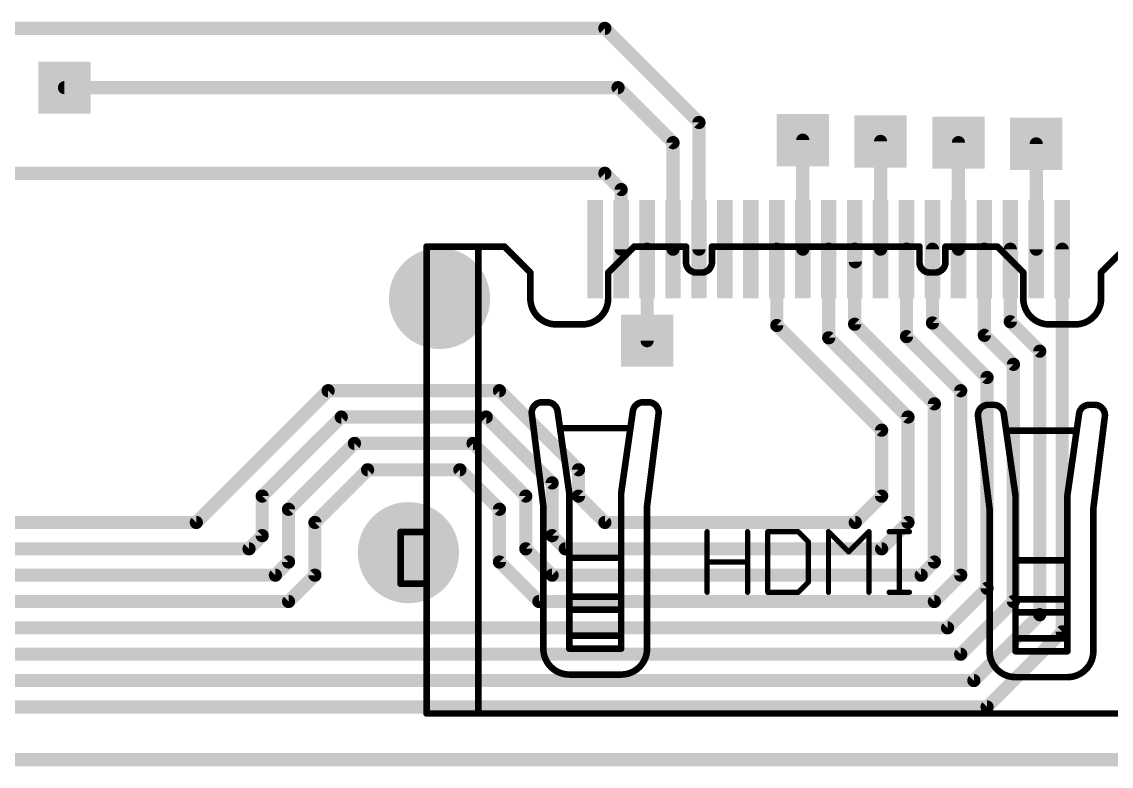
# Model space of a CAD drawing. Extents: x 0 to 124, y 0 to 91.
# Drawn here: x 49.47 to 70.46, y 0.38 to 14.73 of the extents above; entities that cross this region are included whole.
import ezdxf

# ---------------------------------------------------------------- set-up
doc = ezdxf.new("R2010")
doc.units = 0
for name, color, linetype in [('1', 14, 'CONTINUOUS'), ('17', 94, 'CONTINUOUS'), ('18', 94, 'CONTINUOUS'), ('20', 178, 'CONTINUOUS'), ('21', 6, 'CONTINUOUS'), ('25', 251, 'CONTINUOUS')]:
    doc.layers.add(name, color=color, linetype=linetype)

# ---------------------------------------------------------------- blocks, each defined once
blk = doc.blocks.new('RECT')
blk.add_solid([(-0.5, -0.5), (0.5, -0.5), (-0.5, 0.5), (0.5, 0.5)])
blk = doc.blocks.new('ROUNDP')
at = {"const_width": 0.5}
blk.add_lwpolyline([(0, -0.25, 1), (0, 0.25, 1), (0, -0.25)], format="xyb", dxfattribs=at)
blk = doc.blocks.new('SQUAREV')
blk.add_solid([(-0.5, -0.5), (0.5, -0.5), (-0.5, 0.5), (0.5, 0.5)])

msp = doc.modelspace()

# ---------------------------------------------------------------- linework, layer by layer
at = {"layer": '1', "const_width": 0.254}
for points in [[(60.706, 14.605), (46.609, 14.605)], [(62.52, 12.791), (60.706, 14.605)], [(50.292, 13.462), (60.96, 13.462)], [(60.96, 13.462), (62.02, 12.402)], [(62.52, 10.348), (62.52, 12.791)], [(62.02, 10.348), (62.02, 12.402)], [(64.52, 10.348), (64.52, 12.45)], [(66.02, 10.348), (66.02, 12.426)], [(67.52, 10.348), (67.52, 12.402)], [(69.02, 10.348), (69.02, 12.378)], [(60.706, 11.811), (48.895, 11.811)], [(61.02, 11.497), (60.706, 11.811)], [(61.02, 10.348), (61.02, 11.497)], [(61.52, 10.348), (61.52, 8.584)], [(64.02, 10.348), (64.02, 8.878)], [(65.02, 10.348), (65.02, 8.64)], [(65.52, 10.348), (65.532, 10.106)], [(65.52, 10.348), (65.52, 8.902)], [(66.52, 10.348), (66.52, 8.664)], [(67.02, 10.348), (67.02, 8.926)], [(68.02, 10.348), (68.02, 8.688)], [(68.52, 10.348), (68.52, 8.95)], [(69.52, 10.348), (69.52, 2.972)], [(65.52, 8.902), (67.056, 7.366)], [(67.02, 8.926), (68.072, 7.874)], [(68.52, 8.95), (69.088, 8.382)], [(64.02, 8.878), (66.04, 6.858)], [(65.02, 8.64), (66.548, 7.112)], [(66.52, 8.664), (67.564, 7.62)], [(68.02, 8.688), (68.58, 8.128)], [(69.088, 8.382), (69.088, 3.302)], [(68.58, 8.128), (68.58, 3.556)], [(68.072, 7.874), (68.072, 3.81)], [(55.372, 7.62), (52.832, 5.08)], [(58.674, 7.62), (55.372, 7.62)], [(60.198, 6.096), (58.674, 7.62)], [(67.564, 7.62), (67.564, 4.064)], [(67.056, 7.366), (67.056, 4.318)], [(55.626, 7.112), (54.102, 5.588)], [(58.42, 7.112), (55.626, 7.112)], [(59.69, 5.842), (58.42, 7.112)], [(66.548, 7.112), (66.548, 5.08)], [(66.04, 6.858), (66.04, 5.588)], [(55.88, 6.604), (54.61, 5.334)], [(58.166, 6.604), (55.88, 6.604)], [(59.182, 5.588), (58.166, 6.604)], [(56.134, 6.096), (55.118, 5.08)], [(57.912, 6.096), (56.134, 6.096)], [(58.674, 5.334), (57.912, 6.096)], [(60.198, 5.588), (60.198, 6.096)], [(59.69, 4.826), (59.69, 5.842)], [(54.102, 5.588), (54.102, 4.826)], [(59.182, 4.572), (59.182, 5.588)], [(60.706, 5.08), (60.198, 5.588)], [(66.04, 5.588), (65.532, 5.08)], [(54.61, 5.334), (54.61, 4.318)], [(58.674, 4.318), (58.674, 5.334)], [(52.832, 5.08), (35.56, 5.08)], [(55.118, 5.08), (55.118, 4.064)], [(65.532, 5.08), (60.706, 5.08)], [(66.548, 5.08), (66.04, 4.572)], [(54.102, 4.826), (53.848, 4.572)], [(59.944, 4.572), (59.69, 4.826)], [(53.848, 4.572), (33.02, 4.572)], [(59.69, 4.064), (59.182, 4.572)], [(66.04, 4.572), (59.944, 4.572)], [(54.61, 4.318), (54.356, 4.064)], [(59.436, 3.556), (58.674, 4.318)], [(67.056, 4.318), (66.802, 4.064)], [(54.356, 4.064), (30.48, 4.064)], [(55.118, 4.064), (54.61, 3.556)], [(66.802, 4.064), (59.69, 4.064)], [(67.564, 4.064), (67.056, 3.556)], [(68.072, 3.81), (67.31, 3.048)], [(54.61, 3.556), (28.194, 3.556)], [(67.056, 3.556), (59.436, 3.556)], [(68.58, 3.556), (67.564, 2.54)], [(69.088, 3.302), (67.818, 2.032)], [(67.31, 3.048), (25.908, 3.048)], [(69.52, 2.972), (68.072, 1.524)], [(67.564, 2.54), (23.876, 2.54)], [(67.818, 2.032), (21.336, 2.032)], [(68.072, 1.524), (19.812, 1.524)]]:
    msp.add_lwpolyline(points, dxfattribs=at)
at = {"layer": '1', "const_width": 0.127}
for points in [[(60.7509, 14.6499, 1), (60.6611, 14.5601)], [(60.706, 14.5415, 1), (60.706, 14.6685)], [(50.292, 13.5255, 1), (50.292, 13.3985)], [(61.0049, 13.5069, 1), (60.9151, 13.4171)], [(60.96, 13.3985, 1), (60.96, 13.5255)], [(62.5835, 12.791, 1), (62.4565, 12.791)], [(62.4751, 12.7461, 1), (62.5649, 12.8359)], [(62.0835, 12.402, 1), (61.9565, 12.402)], [(61.9751, 12.3571, 1), (62.0649, 12.4469)], [(64.5835, 12.45, 1), (64.4565, 12.45)], [(66.0835, 12.426, 1), (65.9565, 12.426)], [(67.5835, 12.402, 1), (67.4565, 12.402)], [(69.0835, 12.378, 1), (68.9565, 12.378)], [(60.7509, 11.8559, 1), (60.6611, 11.7661)], [(60.706, 11.7475, 1), (60.706, 11.8745)], [(61.0835, 11.497, 1), (60.9565, 11.497)], [(60.9751, 11.4521, 1), (61.0649, 11.5419)], [(60.9565, 10.348, 1), (61.0835, 10.348)], [(61.5835, 10.348, 1), (61.4565, 10.348)], [(61.9565, 10.348, 1), (62.0835, 10.348)], [(62.4565, 10.348, 1), (62.5835, 10.348)], [(64.0835, 10.348, 1), (63.9565, 10.348)], [(64.4565, 10.348, 1), (64.5835, 10.348)], [(65.0835, 10.348, 1), (64.9565, 10.348)], [(65.5834, 10.3511, 1), (65.4566, 10.3449)], [(65.5835, 10.348, 1), (65.4565, 10.348)], [(65.9565, 10.348, 1), (66.0835, 10.348)], [(66.5835, 10.348, 1), (66.4565, 10.348)], [(67.0835, 10.348, 1), (66.9565, 10.348)], [(67.4565, 10.348, 1), (67.5835, 10.348)], [(68.0835, 10.348, 1), (67.9565, 10.348)], [(68.5835, 10.348, 1), (68.4565, 10.348)], [(68.9565, 10.348, 1), (69.0835, 10.348)], [(69.5835, 10.348, 1), (69.4565, 10.348)], [(65.4686, 10.1029, 1), (65.5954, 10.1091)], [(65.5649, 8.9469, 1), (65.4751, 8.8571)], [(67.0649, 8.9709, 1), (66.9751, 8.8811)], [(68.5649, 8.9949, 1), (68.4751, 8.9051)], [(64.0649, 8.9229, 1), (63.9751, 8.8331)], [(63.9565, 8.878, 1), (64.0835, 8.878)], [(65.4565, 8.902, 1), (65.5835, 8.902)], [(66.9565, 8.926, 1), (67.0835, 8.926)], [(68.4565, 8.95, 1), (68.5835, 8.95)], [(61.4565, 8.584, 1), (61.5835, 8.584)], [(65.0649, 8.6849, 1), (64.9751, 8.5951)], [(64.9565, 8.64, 1), (65.0835, 8.64)], [(66.5649, 8.7089, 1), (66.4751, 8.6191)], [(66.4565, 8.664, 1), (66.5835, 8.664)], [(68.0649, 8.7329, 1), (67.9751, 8.6431)], [(67.9565, 8.688, 1), (68.0835, 8.688)], [(69.1515, 8.382, 1), (69.0245, 8.382)], [(69.0431, 8.3371, 1), (69.1329, 8.4269)], [(68.6435, 8.128, 1), (68.5165, 8.128)], [(68.5351, 8.0831, 1), (68.6249, 8.1729)], [(68.1355, 7.874, 1), (68.0085, 7.874)], [(68.0271, 7.8291, 1), (68.1169, 7.9189)], [(55.372, 7.6835, 1), (55.372, 7.5565)], [(55.4169, 7.5751, 1), (55.3271, 7.6649)], [(58.7189, 7.6649, 1), (58.6291, 7.5751)], [(58.674, 7.5565, 1), (58.674, 7.6835)], [(67.6275, 7.62, 1), (67.5005, 7.62)], [(67.5191, 7.5751, 1), (67.6089, 7.6649)], [(67.1195, 7.366, 1), (66.9925, 7.366)], [(67.0111, 7.3211, 1), (67.1009, 7.4109)], [(55.626, 7.1755, 1), (55.626, 7.0485)], [(55.6709, 7.0671, 1), (55.5811, 7.1569)], [(58.4649, 7.1569, 1), (58.3751, 7.0671)], [(58.42, 7.0485, 1), (58.42, 7.1755)], [(66.6115, 7.112, 1), (66.4845, 7.112)], [(66.5031, 7.0671, 1), (66.5929, 7.1569)], [(66.1035, 6.858, 1), (65.9765, 6.858)], [(65.9951, 6.8131, 1), (66.0849, 6.9029)], [(55.88, 6.6675, 1), (55.88, 6.5405)], [(55.9249, 6.5591, 1), (55.8351, 6.6489)], [(58.2109, 6.6489, 1), (58.1211, 6.5591)], [(58.166, 6.5405, 1), (58.166, 6.6675)], [(56.134, 6.1595, 1), (56.134, 6.0325)], [(56.1789, 6.0511, 1), (56.0891, 6.1409)], [(57.9569, 6.1409, 1), (57.8671, 6.0511)], [(57.912, 6.0325, 1), (57.912, 6.1595)], [(60.2615, 6.096, 1), (60.1345, 6.096)], [(60.1531, 6.0511, 1), (60.2429, 6.1409)], [(59.7535, 5.842, 1), (59.6265, 5.842)], [(59.6451, 5.7971, 1), (59.7349, 5.8869)], [(54.1655, 5.588, 1), (54.0385, 5.588)], [(54.0571, 5.6329, 1), (54.1469, 5.5431)], [(59.2455, 5.588, 1), (59.1185, 5.588)], [(59.1371, 5.5431, 1), (59.2269, 5.6329)], [(60.2429, 5.6329, 1), (60.1531, 5.5431)], [(66.0849, 5.5431, 1), (65.9951, 5.6329)], [(54.6735, 5.334, 1), (54.5465, 5.334)], [(58.7375, 5.334, 1), (58.6105, 5.334)], [(60.1345, 5.588, 1), (60.2615, 5.588)], [(65.9765, 5.588, 1), (66.1035, 5.588)], [(54.5651, 5.3789, 1), (54.6549, 5.2891)], [(58.6291, 5.2891, 1), (58.7189, 5.3789)], [(52.7871, 5.1249, 1), (52.8769, 5.0351)], [(52.832, 5.0165, 1), (52.832, 5.1435)], [(55.1815, 5.08, 1), (55.0545, 5.08)], [(55.0731, 5.1249, 1), (55.1629, 5.0351)], [(60.706, 5.1435, 1), (60.706, 5.0165)], [(60.6611, 5.0351, 1), (60.7509, 5.1249)], [(65.4871, 5.1249, 1), (65.5769, 5.0351)], [(65.532, 5.0165, 1), (65.532, 5.1435)], [(66.4845, 5.08, 1), (66.6115, 5.08)], [(66.5929, 5.0351, 1), (66.5031, 5.1249)], [(54.0385, 4.826, 1), (54.1655, 4.826)], [(54.1469, 4.7811, 1), (54.0571, 4.8709)], [(59.7349, 4.8709, 1), (59.6451, 4.7811)], [(59.6265, 4.826, 1), (59.7535, 4.826)], [(53.8031, 4.6169, 1), (53.8929, 4.5271)], [(53.848, 4.5085, 1), (53.848, 4.6355)], [(59.2269, 4.6169, 1), (59.1371, 4.5271)], [(59.1185, 4.572, 1), (59.2455, 4.572)], [(59.944, 4.6355, 1), (59.944, 4.5085)], [(59.8991, 4.5271, 1), (59.9889, 4.6169)], [(65.9951, 4.6169, 1), (66.0849, 4.5271)], [(66.04, 4.5085, 1), (66.04, 4.6355)], [(54.6549, 4.2731, 1), (54.5651, 4.3629)], [(58.7189, 4.3629, 1), (58.6291, 4.2731)], [(67.1009, 4.2731, 1), (67.0111, 4.3629)], [(54.5465, 4.318, 1), (54.6735, 4.318)], [(58.6105, 4.318, 1), (58.7375, 4.318)], [(66.9925, 4.318, 1), (67.1195, 4.318)], [(54.3111, 4.1089, 1), (54.4009, 4.0191)], [(54.356, 4.0005, 1), (54.356, 4.1275)], [(55.0545, 4.064, 1), (55.1815, 4.064)], [(55.1629, 4.0191, 1), (55.0731, 4.1089)], [(59.69, 4.1275, 1), (59.69, 4.0005)], [(59.6451, 4.0191, 1), (59.7349, 4.1089)], [(66.7571, 4.1089, 1), (66.8469, 4.0191)], [(66.802, 4.0005, 1), (66.802, 4.1275)], [(67.5005, 4.064, 1), (67.6275, 4.064)], [(67.6089, 4.0191, 1), (67.5191, 4.1089)], [(68.0085, 3.81, 1), (68.1355, 3.81)], [(68.1169, 3.7651, 1), (68.0271, 3.8549)], [(54.5651, 3.6009, 1), (54.6549, 3.5111)], [(54.61, 3.4925, 1), (54.61, 3.6195)], [(59.436, 3.6195, 1), (59.436, 3.4925)], [(59.3911, 3.5111, 1), (59.4809, 3.6009)], [(67.0111, 3.6009, 1), (67.1009, 3.5111)], [(67.056, 3.4925, 1), (67.056, 3.6195)], [(68.5165, 3.556, 1), (68.6435, 3.556)], [(68.6249, 3.5111, 1), (68.5351, 3.6009)], [(69.0245, 3.302, 1), (69.1515, 3.302)], [(69.1329, 3.2571, 1), (69.0431, 3.3469)], [(67.2651, 3.0929, 1), (67.3549, 3.0031)], [(67.31, 2.9845, 1), (67.31, 3.1115)], [(69.4565, 2.972, 1), (69.5835, 2.972)], [(69.5649, 2.9271, 1), (69.4751, 3.0169)], [(67.5191, 2.5849, 1), (67.6089, 2.4951)], [(67.564, 2.4765, 1), (67.564, 2.6035)], [(67.7731, 2.0769, 1), (67.8629, 1.9871)], [(67.818, 1.9685, 1), (67.818, 2.0955)], [(68.0271, 1.5689, 1), (68.1169, 1.4791)], [(68.072, 1.4605, 1), (68.072, 1.5875)]]:
    msp.add_lwpolyline(points, format="xyb", dxfattribs=at)
at = {"layer": '20', "const_width": 0.254}
msp.add_lwpolyline([(120.269, 0.508), (3.937, 0.508)], dxfattribs=at)
at = {"layer": '21'}
for points, const_width in [([(57.27, 10.4298, 1), (57.27, 10.3662)], 0.0635), ([(57.3018, 10.398, 1), (57.2383, 10.398)], 0.0635), ([(58.27, 10.4298, 1), (58.27, 10.3662)], 0.0635), ([(58.3018, 10.398, 1), (58.2383, 10.398)], 0.0635), ([(58.27, 10.3662, 1), (58.27, 10.4298)], 0.0635), ([(58.7925, 10.4205, 1), (58.7475, 10.3755)], 0.0635), ([(58.77, 10.3662, 1), (58.77, 10.4298)], 0.0635), ([(61.27, 10.4298, 1), (61.27, 10.3662)], 0.0635), ([(61.2925, 10.3755, 1), (61.2475, 10.4205)], 0.0635), ([(62.3018, 10.398, 1), (62.2383, 10.398)], 0.0635), ([(62.27, 10.3662, 1), (62.27, 10.4298)], 0.0635), ([(62.77, 10.4298, 1), (62.77, 10.3662)], 0.0635), ([(62.8018, 10.398, 1), (62.7383, 10.398)], 0.0635), ([(66.8018, 10.398, 1), (66.7383, 10.398)], 0.0635), ([(66.77, 10.3662, 1), (66.77, 10.4298)], 0.0635), ([(67.27, 10.4298, 1), (67.27, 10.3662)], 0.0635), ([(67.3018, 10.398, 1), (67.2383, 10.398)], 0.0635), ([(68.2925, 10.4205, 1), (68.2475, 10.3755)], 0.0635), ([(68.27, 10.3662, 1), (68.27, 10.4298)], 0.0635), ([(62.27, 10.098, 0.4142), (62.47, 9.898)], 0.127), ([(62.3018, 10.098, 1), (62.2383, 10.098)], 0.0635), ([(62.2383, 10.098, 1), (62.3018, 10.098)], 0.0635), ([(62.57, 9.898, 0.4142), (62.77, 10.098)], 0.127), ([(62.8018, 10.098, 1), (62.7383, 10.098)], 0.0635), ([(62.7383, 10.098, 1), (62.8018, 10.098)], 0.0635), ([(66.77, 10.098, 0.4142), (66.97, 9.898)], 0.127), ([(66.8018, 10.098, 1), (66.7383, 10.098)], 0.0635), ([(66.7383, 10.098, 1), (66.8018, 10.098)], 0.0635), ([(67.07, 9.898, 0.4142), (67.27, 10.098)], 0.127), ([(67.3018, 10.098, 1), (67.2383, 10.098)], 0.0635), ([(67.2383, 10.098, 1), (67.3018, 10.098)], 0.0635), ([(59.3018, 9.898, 1), (59.2383, 9.898)], 0.0635), ([(59.2475, 9.8755, 1), (59.2925, 9.9205)], 0.0635), ([(60.7475, 9.9205, 1), (60.7925, 9.8755)], 0.0635), ([(60.8018, 9.898, 1), (60.7383, 9.898)], 0.0635), ([(62.47, 9.9298, 1), (62.47, 9.8662)], 0.0635), ([(62.47, 9.8662, 1), (62.47, 9.9298)], 0.0635), ([(62.57, 9.9298, 1), (62.57, 9.8662)], 0.0635), ([(62.57, 9.8662, 1), (62.57, 9.9298)], 0.0635), ([(66.97, 9.9298, 1), (66.97, 9.8662)], 0.0635), ([(66.97, 9.8662, 1), (66.97, 9.9298)], 0.0635), ([(67.07, 9.9298, 1), (67.07, 9.8662)], 0.0635), ([(67.07, 9.8662, 1), (67.07, 9.9298)], 0.0635), ([(68.8018, 9.898, 1), (68.7383, 9.898)], 0.0635), ([(68.7475, 9.8755, 1), (68.7925, 9.9205)], 0.0635), ([(70.2475, 9.9205, 1), (70.2925, 9.8755)], 0.0635), ([(70.3018, 9.898, 1), (70.2383, 9.898)], 0.0635), ([(59.27, 9.398, 0.4142), (59.77, 8.898)], 0.127), ([(59.3018, 9.398, 1), (59.2383, 9.398)], 0.0635), ([(60.27, 8.898, 0.4142), (60.77, 9.398)], 0.127), ([(60.8018, 9.398, 1), (60.7383, 9.398)], 0.0635), ([(68.77, 9.398, 0.4142), (69.27, 8.898)], 0.127), ([(68.8018, 9.398, 1), (68.7383, 9.398)], 0.0635), ([(69.77, 8.898, 0.4142), (70.27, 9.398)], 0.127), ([(70.3018, 9.398, 1), (70.2383, 9.398)], 0.0635), ([(59.2383, 9.398, 1), (59.3018, 9.398)], 0.0635), ([(60.7383, 9.398, 1), (60.8018, 9.398)], 0.0635), ([(68.7383, 9.398, 1), (68.8018, 9.398)], 0.0635), ([(70.2383, 9.398, 1), (70.3018, 9.398)], 0.0635), ([(59.77, 8.9298, 1), (59.77, 8.8662)], 0.0635), ([(59.77, 8.8662, 1), (59.77, 8.9298)], 0.0635), ([(60.27, 8.9298, 1), (60.27, 8.8662)], 0.0635), ([(60.27, 8.8662, 1), (60.27, 8.9298)], 0.0635), ([(69.27, 8.9298, 1), (69.27, 8.8662)], 0.0635), ([(69.27, 8.8662, 1), (69.27, 8.9298)], 0.0635), ([(69.77, 8.9298, 1), (69.77, 8.8662)], 0.0635), ([(69.77, 8.8662, 1), (69.77, 8.9298)], 0.0635), ([(59.4966, 7.398, 0.4511), (59.2981, 7.1732)], 0.127), ([(59.4966, 7.4298, 1), (59.4966, 7.3663)], 0.0635), ([(59.4966, 7.3663, 1), (59.4966, 7.4297)], 0.0635), ([(59.7945, 7.2263, 0.3732), (59.5965, 7.398)], 0.127), ([(59.5965, 7.4297, 1), (59.5965, 7.3663)], 0.0635), ([(59.5965, 7.3663, 1), (59.5965, 7.4298)], 0.0635), ([(61.4435, 7.398, 0.3732), (61.2455, 7.2263)], 0.127), ([(61.4435, 7.4298, 1), (61.4435, 7.3663)], 0.0635), ([(61.4435, 7.3663, 1), (61.4435, 7.4297)], 0.0635), ([(61.7419, 7.1732, 0.4511), (61.5434, 7.398)], 0.127), ([(61.5434, 7.4297, 1), (61.5434, 7.3663)], 0.0635), ([(61.5434, 7.3663, 1), (61.5434, 7.4298)], 0.0635), ([(68.0966, 7.348, 0.4511), (67.8981, 7.1232)], 0.127), ([(68.0966, 7.3798, 1), (68.0966, 7.3163)], 0.0635), ([(68.0966, 7.3163, 1), (68.0966, 7.3797)], 0.0635), ([(68.3945, 7.1763, 0.3732), (68.1965, 7.348)], 0.127), ([(68.1965, 7.3797, 1), (68.1965, 7.3163)], 0.0635), ([(68.1965, 7.3163, 1), (68.1965, 7.3798)], 0.0635), ([(70.0435, 7.348, 0.3732), (69.8455, 7.1763)], 0.127), ([(70.0435, 7.3798, 1), (70.0435, 7.3163)], 0.0635), ([(70.0435, 7.3163, 1), (70.0435, 7.3797)], 0.0635), ([(70.3419, 7.1232, 0.4511), (70.1434, 7.348)], 0.127), ([(70.1434, 7.3797, 1), (70.1434, 7.3163)], 0.0635), ([(70.1434, 7.3163, 1), (70.1434, 7.3798)], 0.0635), ([(59.3296, 7.1771, 1), (59.2666, 7.1693)], 0.0635), ([(59.2666, 7.1693, 1), (59.3296, 7.1771)], 0.0635), ([(59.826, 7.2308, 1), (59.7631, 7.2218)], 0.0635), ([(59.7631, 7.2218, 1), (59.826, 7.2308)], 0.0635), ([(61.214, 7.2308, 1), (61.2769, 7.2218)], 0.0635), ([(61.2769, 7.2218, 1), (61.214, 7.2308)], 0.0635), ([(61.7104, 7.1771, 1), (61.7734, 7.1693)], 0.0635), ([(61.7734, 7.1693, 1), (61.7104, 7.1771)], 0.0635), ([(67.9296, 7.1271, 1), (67.8666, 7.1193)], 0.0635), ([(67.8666, 7.1193, 1), (67.9296, 7.1271)], 0.0635), ([(68.426, 7.1808, 1), (68.3631, 7.1718)], 0.0635), ([(68.3631, 7.1718, 1), (68.426, 7.1808)], 0.0635), ([(69.814, 7.1808, 1), (69.8769, 7.1718)], 0.0635), ([(69.8769, 7.1718, 1), (69.814, 7.1808)], 0.0635), ([(70.3104, 7.1271, 1), (70.3734, 7.1193)], 0.0635), ([(70.3734, 7.1193, 1), (70.3104, 7.1271)], 0.0635), ([(59.87, 6.9298, 1), (59.87, 6.8663)], 0.0635), ([(61.17, 6.8663, 1), (61.17, 6.9298)], 0.0635), ([(68.47, 6.8798, 1), (68.47, 6.8163)], 0.0635), ([(69.77, 6.8163, 1), (69.77, 6.8798)], 0.0635), ([(60.0518, 5.648, 1), (59.9883, 5.648)], 0.0635), ([(59.9886, 5.6435, 1), (60.0514, 5.6525)], 0.0635), ([(61.0518, 5.648, 1), (60.9883, 5.648)], 0.0635), ([(60.9886, 5.6525, 1), (61.0514, 5.6435)], 0.0635), ([(59.5518, 5.398, 1), (59.4883, 5.398)], 0.0635), ([(61.5518, 5.398, 1), (61.4883, 5.398)], 0.0635), ([(68.6518, 5.598, 1), (68.5883, 5.598)], 0.0635), ([(68.5886, 5.5935, 1), (68.6514, 5.6025)], 0.0635), ([(69.5886, 5.6025, 1), (69.6514, 5.5935)], 0.0635), ([(69.6518, 5.598, 1), (69.5883, 5.598)], 0.0635), ([(59.4885, 5.3941, 1), (59.5515, 5.4019)], 0.0635), ([(61.4885, 5.4019, 1), (61.5515, 5.3941)], 0.0635), ([(68.1518, 5.348, 1), (68.0883, 5.348)], 0.0635), ([(68.0885, 5.3441, 1), (68.1515, 5.3519)], 0.0635), ([(70.0885, 5.3519, 1), (70.1515, 5.3441)], 0.0635), ([(70.1518, 5.348, 1), (70.0883, 5.348)], 0.0635), ([(56.77, 4.9298, 1), (56.77, 4.8663)], 0.0635), ([(56.8018, 4.898, 1), (56.7383, 4.898)], 0.0635), ([(57.3018, 4.898, 1), (57.2383, 4.898)], 0.0635), ([(57.2383, 4.898, 1), (57.3018, 4.898)], 0.0635), ([(57.27, 4.8663, 1), (57.27, 4.9298)], 0.0635), ([(60.0518, 4.398, 1), (59.9883, 4.398)], 0.0635), ([(60.02, 4.4298, 1), (60.02, 4.3663)], 0.0635), ([(59.9883, 4.398, 1), (60.0518, 4.398)], 0.0635), ([(61.0518, 4.398, 1), (60.9883, 4.398)], 0.0635), ([(60.9883, 4.398, 1), (61.0518, 4.398)], 0.0635), ([(61.02, 4.3663, 1), (61.02, 4.4298)], 0.0635), ([(68.6518, 4.348, 1), (68.5883, 4.348)], 0.0635), ([(68.62, 4.3797, 1), (68.62, 4.3163)], 0.0635), ([(69.6518, 4.348, 1), (69.5883, 4.348)], 0.0635), ([(69.62, 4.3163, 1), (69.62, 4.3797)], 0.0635), ([(68.5883, 4.348, 1), (68.6518, 4.348)], 0.0635), ([(69.5883, 4.348, 1), (69.6518, 4.348)], 0.0635), ([(56.77, 3.9298, 1), (56.77, 3.8662)], 0.0635), ([(56.7383, 3.898, 1), (56.8018, 3.898)], 0.0635), ([(57.3018, 3.898, 1), (57.2383, 3.898)], 0.0635), ([(57.2383, 3.898, 1), (57.3018, 3.898)], 0.0635), ([(57.27, 3.8662, 1), (57.27, 3.9298)], 0.0635), ([(60.02, 3.6798, 1), (60.02, 3.6162)], 0.0635), ([(60.0518, 3.648, 1), (59.9883, 3.648)], 0.0635), ([(59.9883, 3.648, 1), (60.0518, 3.648)], 0.0635), ([(61.0518, 3.648, 1), (60.9883, 3.648)], 0.0635), ([(60.9883, 3.648, 1), (61.0518, 3.648)], 0.0635), ([(61.02, 3.6162, 1), (61.02, 3.6798)], 0.0635), ([(68.62, 3.6298, 1), (68.62, 3.5663)], 0.0635), ([(68.6518, 3.598, 1), (68.5883, 3.598)], 0.0635), ([(68.5883, 3.598, 1), (68.6518, 3.598)], 0.0635), ([(69.6518, 3.598, 1), (69.5883, 3.598)], 0.0635), ([(69.5883, 3.598, 1), (69.6518, 3.598)], 0.0635), ([(69.62, 3.5663, 1), (69.62, 3.6298)], 0.0635), ([(60.02, 3.4298, 1), (60.02, 3.3662)], 0.0635), ([(60.0518, 3.398, 1), (59.9883, 3.398)], 0.0635), ([(59.9883, 3.398, 1), (60.0518, 3.398)], 0.0635), ([(61.0518, 3.398, 1), (60.9883, 3.398)], 0.0635), ([(60.9883, 3.398, 1), (61.0518, 3.398)], 0.0635), ([(61.02, 3.3662, 1), (61.02, 3.4298)], 0.0635), ([(68.62, 3.3798, 1), (68.62, 3.3163)], 0.0635), ([(68.6518, 3.348, 1), (68.5883, 3.348)], 0.0635), ([(68.5883, 3.348, 1), (68.6518, 3.348)], 0.0635), ([(69.6518, 3.348, 1), (69.5883, 3.348)], 0.0635), ([(69.5883, 3.348, 1), (69.6518, 3.348)], 0.0635), ([(69.62, 3.3163, 1), (69.62, 3.3798)], 0.0635), ([(60.02, 2.9298, 1), (60.02, 2.8662)], 0.0635), ([(60.0518, 2.898, 1), (59.9883, 2.898)], 0.0635), ([(61.0518, 2.898, 1), (60.9883, 2.898)], 0.0635), ([(61.02, 2.8662, 1), (61.02, 2.9298)], 0.0635), ([(59.9883, 2.898, 1), (60.0518, 2.898)], 0.0635), ([(60.9883, 2.898, 1), (61.0518, 2.898)], 0.0635), ([(68.62, 2.8798, 1), (68.62, 2.8163)], 0.0635), ([(68.6518, 2.848, 1), (68.5883, 2.848)], 0.0635), ([(68.5883, 2.848, 1), (68.6518, 2.848)], 0.0635), ([(69.6518, 2.848, 1), (69.5883, 2.848)], 0.0635), ([(69.5883, 2.848, 1), (69.6518, 2.848)], 0.0635), ([(69.62, 2.8163, 1), (69.62, 2.8798)], 0.0635), ([(59.52, 2.648, 0.4142), (60.02, 2.148)], 0.127), ([(59.5518, 2.648, 1), (59.4883, 2.648)], 0.0635), ([(59.4883, 2.648, 1), (59.5518, 2.648)], 0.0635), ([(60.02, 2.6798, 1), (60.02, 2.6162)], 0.0635), ([(59.9883, 2.648, 1), (60.0518, 2.648)], 0.0635), ([(61.02, 2.148, 0.4142), (61.52, 2.648)], 0.127), ([(60.9883, 2.648, 1), (61.0518, 2.648)], 0.0635), ([(61.02, 2.6162, 1), (61.02, 2.6798)], 0.0635), ([(61.5518, 2.648, 1), (61.4883, 2.648)], 0.0635), ([(61.4883, 2.648, 1), (61.5518, 2.648)], 0.0635), ([(68.12, 2.598, 0.4142), (68.62, 2.098)], 0.127), ([(68.1518, 2.598, 1), (68.0883, 2.598)], 0.0635), ([(68.0883, 2.598, 1), (68.1518, 2.598)], 0.0635), ([(68.62, 2.6298, 1), (68.62, 2.5663)], 0.0635), ([(68.5883, 2.598, 1), (68.6518, 2.598)], 0.0635), ([(69.62, 2.098, 0.4142), (70.12, 2.598)], 0.127), ([(69.5883, 2.598, 1), (69.6518, 2.598)], 0.0635), ([(69.62, 2.5663, 1), (69.62, 2.6298)], 0.0635), ([(70.1518, 2.598, 1), (70.0883, 2.598)], 0.0635), ([(70.0883, 2.598, 1), (70.1518, 2.598)], 0.0635), ([(60.02, 2.1798, 1), (60.02, 2.1162)], 0.0635), ([(60.02, 2.1162, 1), (60.02, 2.1798)], 0.0635), ([(61.02, 2.1798, 1), (61.02, 2.1162)], 0.0635), ([(61.02, 2.1162, 1), (61.02, 2.1798)], 0.0635), ([(68.62, 2.1298, 1), (68.62, 2.0663)], 0.0635), ([(68.62, 2.0663, 1), (68.62, 2.1298)], 0.0635), ([(69.62, 2.1298, 1), (69.62, 2.0663)], 0.0635), ([(69.62, 2.0663, 1), (69.62, 2.1298)], 0.0635), ([(57.27, 1.4298, 1), (57.27, 1.3663)], 0.0635), ([(57.2383, 1.398, 1), (57.3018, 1.398)], 0.0635), ([(58.27, 1.4298, 1), (58.27, 1.3663)], 0.0635), ([(58.2383, 1.398, 1), (58.3018, 1.398)], 0.0635), ([(58.27, 1.3663, 1), (58.27, 1.4298)], 0.0635)]:
    msp.add_lwpolyline(points, format="xyb", dxfattribs=dict(at, const_width=const_width))
at = {"layer": '21', "const_width": 0.127}
for points in [[(58.27, 10.398), (57.27, 10.398)], [(57.27, 10.398), (57.27, 4.898)], [(58.77, 10.398), (58.27, 10.398)], [(58.27, 10.398), (58.27, 1.398)], [(58.77, 10.398), (59.27, 9.898)], [(60.77, 9.898), (61.27, 10.398)], [(61.27, 10.398), (62.27, 10.398)], [(62.27, 10.398), (62.27, 10.098)], [(62.77, 10.098), (62.77, 10.398)], [(62.77, 10.398), (66.77, 10.398)], [(66.77, 10.398), (66.77, 10.098)], [(67.27, 10.098), (67.27, 10.398)], [(67.27, 10.398), (68.27, 10.398)], [(68.27, 10.398), (68.77, 9.898)], [(70.27, 9.898), (70.77, 10.398)], [(59.27, 9.898), (59.27, 9.398)], [(60.77, 9.398), (60.77, 9.898)], [(62.47, 9.898), (62.57, 9.898)], [(66.97, 9.898), (67.07, 9.898)], [(68.77, 9.898), (68.77, 9.398)], [(70.27, 9.398), (70.27, 9.898)], [(59.77, 8.898), (60.27, 8.898)], [(69.27, 8.898), (69.77, 8.898)], [(59.4966, 7.398), (59.5965, 7.398)], [(61.4435, 7.398), (61.5434, 7.398)], [(68.0966, 7.348), (68.1965, 7.348)], [(70.0435, 7.348), (70.1434, 7.348)], [(59.52, 5.398), (59.2981, 7.1732)], [(59.7945, 7.2263), (60.02, 5.648)], [(61.02, 5.648), (61.2455, 7.2263)], [(61.7419, 7.1732), (61.52, 5.398)], [(68.12, 5.348), (67.8981, 7.1232)], [(68.3945, 7.1763), (68.62, 5.598)], [(69.62, 5.598), (69.8455, 7.1763)], [(70.3419, 7.1232), (70.12, 5.348)], [(59.87, 6.898), (61.17, 6.898)], [(68.47, 6.848), (69.77, 6.848)], [(60.02, 5.648), (60.02, 4.398)], [(61.02, 4.398), (61.02, 5.648)], [(59.52, 5.398), (59.52, 2.648)], [(61.52, 2.648), (61.52, 5.398)], [(68.62, 5.598), (68.62, 4.348)], [(69.62, 4.348), (69.62, 5.598)], [(68.12, 5.348), (68.12, 2.598)], [(70.12, 2.598), (70.12, 5.348)], [(57.27, 4.898), (56.77, 4.898)], [(56.77, 4.898), (56.77, 3.898)], [(57.27, 4.898), (57.27, 3.898)], [(60.02, 4.398), (60.02, 3.648)], [(60.02, 4.398), (61.02, 4.398)], [(61.02, 3.648), (61.02, 4.398)], [(68.62, 4.348), (68.62, 3.598)], [(68.62, 4.348), (69.62, 4.348)], [(69.62, 3.598), (69.62, 4.348)], [(56.77, 3.898), (57.27, 3.898)], [(57.27, 3.898), (57.27, 1.398)], [(60.02, 3.648), (60.02, 3.398)], [(60.02, 3.648), (61.02, 3.648)], [(61.02, 3.398), (61.02, 3.648)], [(68.62, 3.598), (68.62, 3.348)], [(68.62, 3.598), (69.62, 3.598)], [(69.62, 3.348), (69.62, 3.598)], [(60.02, 3.398), (60.02, 2.898)], [(60.02, 3.398), (61.02, 3.398)], [(61.02, 2.898), (61.02, 3.398)], [(68.62, 3.348), (68.62, 2.848)], [(68.62, 3.348), (69.62, 3.348)], [(69.62, 2.848), (69.62, 3.348)], [(60.02, 2.898), (60.02, 2.648)], [(60.02, 2.898), (61.02, 2.898)], [(61.02, 2.648), (61.02, 2.898)], [(68.62, 2.848), (68.62, 2.598)], [(68.62, 2.848), (69.62, 2.848)], [(69.62, 2.598), (69.62, 2.848)], [(60.02, 2.648), (61.02, 2.648)], [(68.62, 2.598), (69.62, 2.598)], [(60.02, 2.148), (61.02, 2.148)], [(68.62, 2.098), (69.62, 2.098)], [(57.27, 1.398), (58.27, 1.398)], [(58.27, 1.398), (71.27, 1.398)]]:
    msp.add_lwpolyline(points, dxfattribs=at)
at = {"layer": '25', "const_width": 0.1016}
for points in [[(62.6769, 3.7338), (62.6769, 4.9032)], [(63.4565, 4.9032), (63.4565, 3.7338)], [(63.8463, 4.9032), (63.8463, 3.7338)], [(64.431, 4.9032), (63.8463, 4.9032)], [(64.6259, 4.7083), (64.431, 4.9032)], [(65.0157, 3.7338), (65.0157, 4.9032)], [(65.0157, 4.9032), (65.4055, 4.5134)], [(65.4055, 4.5134), (65.7953, 4.9032)], [(65.7953, 4.9032), (65.7953, 3.7338)], [(66.1851, 4.9032), (66.5749, 4.9032)], [(66.38, 3.7338), (66.38, 4.9032)], [(64.6259, 3.9287), (64.6259, 4.7083)], [(62.6769, 4.3185), (63.4565, 4.3185)], [(63.8463, 3.7338), (64.431, 3.7338)], [(64.431, 3.7338), (64.6259, 3.9287)], [(66.1851, 3.7338), (66.5749, 3.7338)]]:
    msp.add_lwpolyline(points, dxfattribs=at)
at = {"layer": '25', "const_width": 0.0508}
for points in [[(62.7023, 4.9032, 1), (62.6515, 4.9032)], [(63.4819, 4.9032, 1), (63.4311, 4.9032)], [(63.8717, 4.9032, 1), (63.8209, 4.9032)], [(63.8463, 4.9286, 1), (63.8463, 4.8778)], [(64.449, 4.9212, 1), (64.413, 4.8852)], [(64.431, 4.8778, 1), (64.431, 4.9286)], [(65.0337, 4.9212, 1), (64.9977, 4.8852)], [(65.0411, 4.9032, 1), (64.9903, 4.9032)], [(65.8207, 4.9032, 1), (65.7699, 4.9032)], [(65.8133, 4.8852, 1), (65.7773, 4.9212)], [(66.1851, 4.9286, 1), (66.1851, 4.8778)], [(66.4054, 4.9032, 1), (66.3546, 4.9032)], [(66.5749, 4.8778, 1), (66.5749, 4.9286)], [(64.6513, 4.7083, 1), (64.6005, 4.7083)], [(64.6079, 4.6903, 1), (64.6439, 4.7263)], [(65.3875, 4.5314, 1), (65.4235, 4.4954)], [(65.3875, 4.4954, 1), (65.4235, 4.5314)], [(62.6769, 4.3439, 1), (62.6769, 4.2931)], [(63.4565, 4.2931, 1), (63.4565, 4.3439)], [(63.8463, 3.7592, 1), (63.8463, 3.7084)], [(64.431, 3.7084, 1), (64.431, 3.7592)], [(64.6005, 3.9287, 1), (64.6513, 3.9287)], [(64.6439, 3.9107, 1), (64.6079, 3.9467)], [(66.1851, 3.7592, 1), (66.1851, 3.7084)], [(66.5749, 3.7084, 1), (66.5749, 3.7592)], [(62.6515, 3.7338, 1), (62.7023, 3.7338)], [(63.4311, 3.7338, 1), (63.4819, 3.7338)], [(63.8209, 3.7338, 1), (63.8717, 3.7338)], [(64.413, 3.7518, 1), (64.449, 3.7158)], [(64.9903, 3.7338, 1), (65.0411, 3.7338)], [(65.7699, 3.7338, 1), (65.8207, 3.7338)], [(66.3546, 3.7338, 1), (66.4054, 3.7338)]]:
    msp.add_lwpolyline(points, format="xyb", dxfattribs=at)

# ---------------------------------------------------------------- block references
at = {"layer": '1', "xscale": 0.3, "yscale": 1.9}
for p in [(60.52, 10.348), (61.02, 10.348), (61.52, 10.348), (62.02, 10.348), (62.52, 10.348), (63.02, 10.348), (63.52, 10.348), (64.02, 10.348), (64.52, 10.348), (65.02, 10.348), (65.52, 10.348), (66.02, 10.348), (66.52, 10.348), (67.02, 10.348), (67.52, 10.348), (68.02, 10.348), (68.52, 10.348), (69.02, 10.348), (69.52, 10.348)]:
    msp.add_blockref('RECT', p, dxfattribs=at)
at = {"layer": '17', "xscale": 1.95, "yscale": 1.95}
for p in [(57.52, 9.398), (56.92, 4.498)]:
    msp.add_blockref('ROUNDP', p, dxfattribs=at)
at = {"layer": '18', "xscale": 1.0064, "yscale": 1.0064}
for p in [(50.292, 13.462), (64.52, 12.45), (66.02, 12.426), (67.52, 12.402), (69.02, 12.378), (61.52, 8.584)]:
    msp.add_blockref('SQUAREV', p, dxfattribs=at)

doc.saveas('drawing.dxf')
